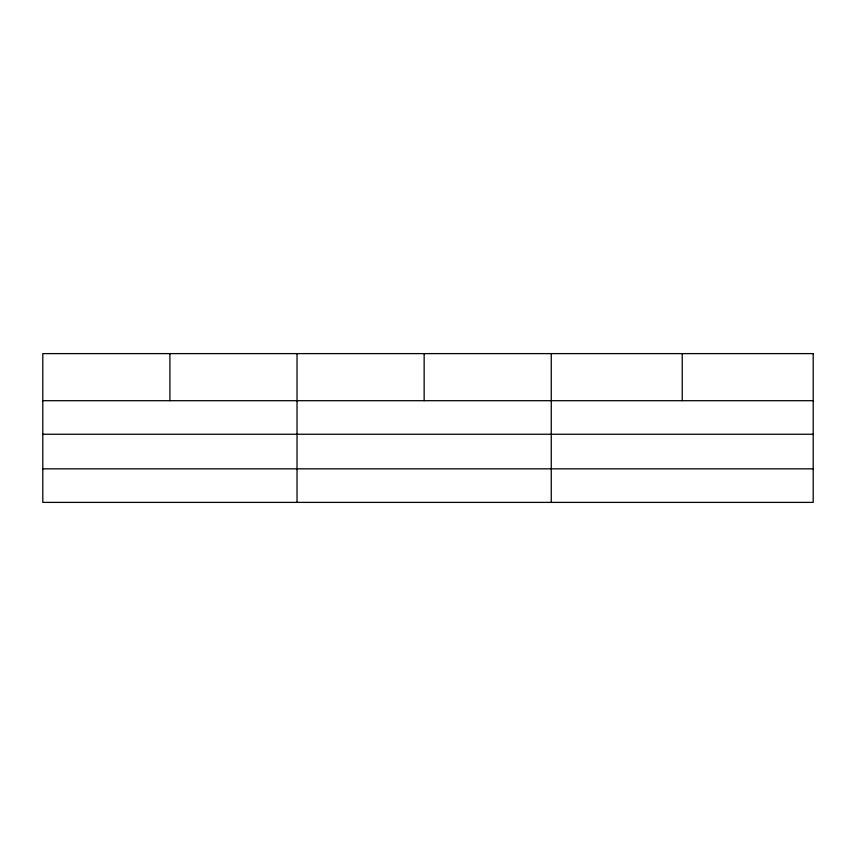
<?xml version="1.0" encoding="UTF-8"?>
<svg xmlns="http://www.w3.org/2000/svg" width="856" height="856" viewBox="0 0 856 856"><rect width="100%" height="100%" fill="white"/><g stroke="black" fill="none" stroke-linecap="round" stroke-linejoin="round"><path stroke-width="1.28" d="M42.8 400.694L813.2 400.694M42.8 434.249L813.2 434.249M42.8 468.831L813.2 468.831M682.232 353.614L682.232 400.694M551.264 353.614L551.264 502.386M424.148 353.614L424.148 400.694M297.032 353.614L297.032 502.386M169.916 353.614L169.916 400.694M813.2 353.614L42.8 353.614L42.8 502.386L813.2 502.386L813.2 353.614"/></g></svg>
